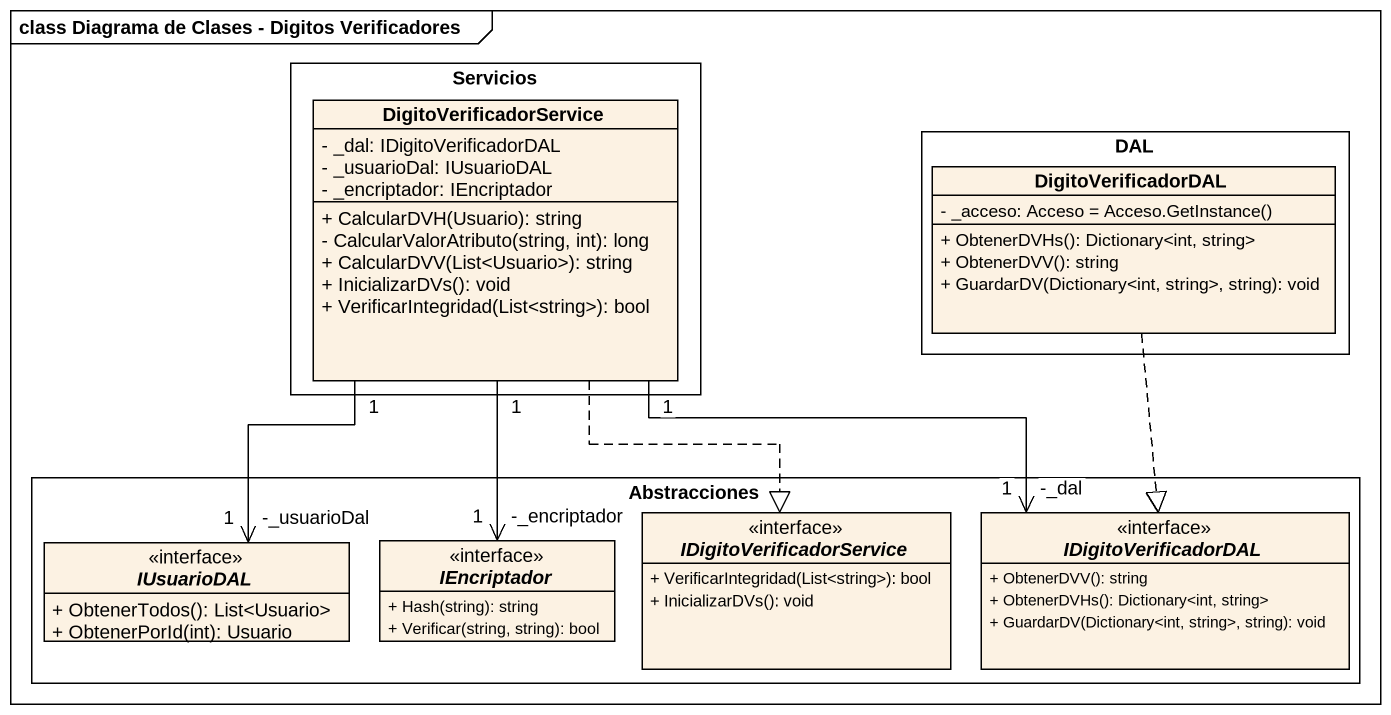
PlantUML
@startuml
mainframe class Diagrama de Clases - Digitos Verificadores
hide circle
hide empty members
skinparam classAttributeIconSize 0
rectangle Servicios {
  class DigitoVerificadorService {
    - _dal: IDigitoVerificadorDAL
    - _usuarioDal: IUsuarioDAL
    - _encriptador: IEncriptador
    + CalcularDVH(Usuario): string
    - CalcularValorAtributo(string, int): long
    + CalcularDVV(List<Usuario>): string
    + InicializarDVs(): void
    + VerificarIntegridad(List<string>): bool
  }
}
rectangle DAL {
  class DigitoVerificadorDAL {
    {field} - _acceso: Acceso = Acceso.GetInstance()
    + ObtenerDVHs(): Dictionary<int, string>
    + ObtenerDVV(): string
    + GuardarDV(Dictionary<int, string>, string): void
  }
}
rectangle Abstracciones {
  interface IDigitoVerificadorService {
    + VerificarIntegridad(List<string>): bool
    + InicializarDVs(): void
  }
  interface IDigitoVerificadorDAL {
    + ObtenerDVV(): string
    + ObtenerDVHs(): Dictionary<int, string>
    + GuardarDV(Dictionary<int, string>, string): void
  }
  interface IUsuarioDAL {
    + ObtenerTodos(): List<Usuario>
    + ObtenerPorId(int): Usuario
  }
  interface IEncriptador {
    + Hash(string): string
    + Verificar(string, string): bool
  }
}
DigitoVerificadorService ..|> IDigitoVerificadorService
DigitoVerificadorService "1" -right-> "-_dal\n1" IDigitoVerificadorDAL
DigitoVerificadorService "1" --> "-_usuarioDal\n1" IUsuarioDAL
DigitoVerificadorService "1" --> "-_encriptador\n1" IEncriptador
DigitoVerificadorDAL ..|> IDigitoVerificadorDAL
@enduml
